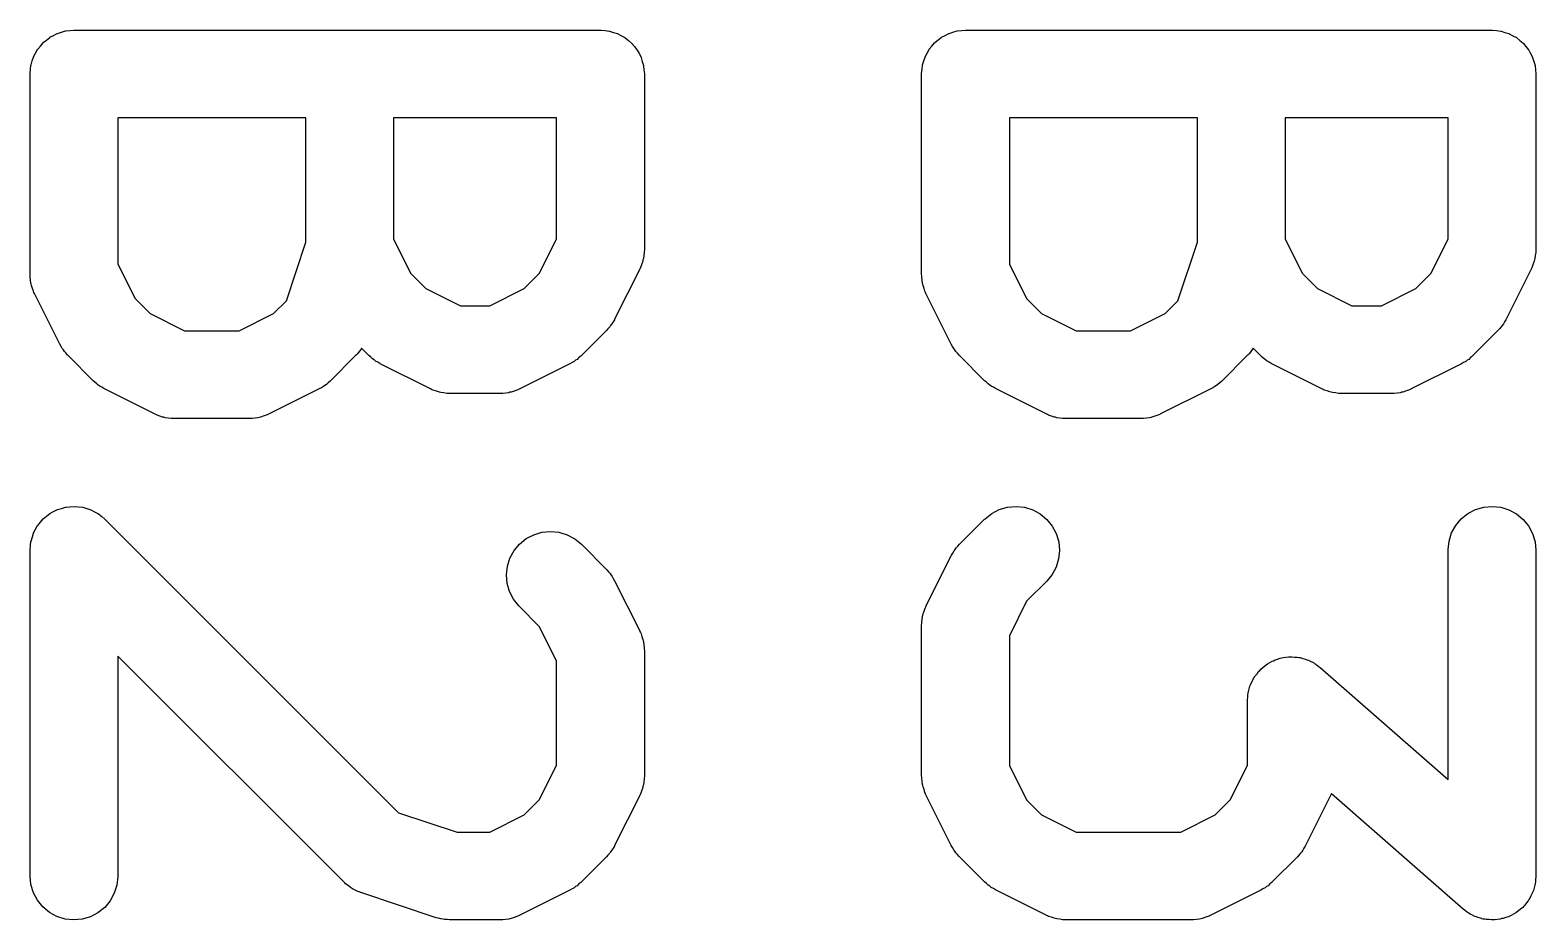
# Model space of a CAD drawing. Extents: x 75.1 to 163.4, y -88.1 to -68.5.
# Drawn here: x 86.039 to 87.755, y -71.26 to -70.246 of the extents above; entities that cross this region are included whole.
import ezdxf

# ---------------------------------------------------------------- set-up
doc = ezdxf.new("R2010")
doc.units = 0
doc.layers.add('BLACK', color=7, linetype='CONTINUOUS')

msp = doc.modelspace()

# ---------------------------------------------------------------- linework, layer by layer
at = {"layer": 'BLACK', "linetype": 'CONTINUOUS'}
for p, q in [((86.0612, -70.2543), (86.0653, -70.2521)), ((86.0653, -70.2521), (86.0695, -70.2499)), ((86.0695, -70.2499), (86.0697, -70.2499)), ((86.0697, -70.2499), (86.0698, -70.2498)), ((86.0698, -70.2498), (86.0743, -70.2485)), ((86.0743, -70.2485), (86.0789, -70.2471)), ((86.0789, -70.2471), (86.079, -70.2471)), ((86.079, -70.2471), (86.0792, -70.247)), ((86.0792, -70.247), (86.0839, -70.2466)), ((86.0839, -70.2466), (86.0886, -70.2461)), ((86.0886, -70.2461), (86.6886, -70.2461)), ((86.6886, -70.2461), (86.6889, -70.2461)), ((86.6889, -70.2461), (86.6889, -70.2461)), ((86.6889, -70.2461), (86.6889, -70.2461)), ((86.6889, -70.2461), (86.6893, -70.2461)), ((86.6893, -70.2461), (86.6939, -70.2467)), ((86.6939, -70.2467), (86.6986, -70.2472)), ((86.6986, -70.2472), (86.6988, -70.2472)), ((86.6988, -70.2472), (86.699, -70.2472)), ((86.699, -70.2472), (86.7034, -70.2487)), ((86.7034, -70.2487), (86.7079, -70.25)), ((86.7079, -70.25), (86.7081, -70.2501)), ((86.7081, -70.2501), (86.7083, -70.2502)), ((86.7083, -70.2502), (86.7124, -70.2525)), ((86.7124, -70.2525), (86.7165, -70.2547)), ((87.0772, -70.2543), (87.0813, -70.2521)), ((87.0813, -70.2521), (87.0855, -70.2499)), ((87.0855, -70.2499), (87.0857, -70.2499)), ((87.0857, -70.2499), (87.0858, -70.2498)), ((87.0858, -70.2498), (87.0903, -70.2485)), ((87.0903, -70.2485), (87.0949, -70.2471)), ((87.0949, -70.2471), (87.095, -70.2471)), ((87.095, -70.2471), (87.0952, -70.247)), ((87.0952, -70.247), (87.0999, -70.2466)), ((87.0999, -70.2466), (87.1046, -70.2461)), ((87.1046, -70.2461), (87.7046, -70.2461)), ((87.7046, -70.2461), (87.7049, -70.2461)), ((87.7049, -70.2461), (87.7049, -70.2461)), ((87.7049, -70.2461), (87.7049, -70.2461)), ((87.7049, -70.2461), (87.7053, -70.2461)), ((87.7053, -70.2461), (87.7099, -70.2467)), ((87.7099, -70.2467), (87.7146, -70.2472)), ((87.7146, -70.2472), (87.7148, -70.2472)), ((87.7148, -70.2472), (87.715, -70.2472)), ((87.715, -70.2472), (87.7194, -70.2487)), ((87.7194, -70.2487), (87.7239, -70.25)), ((87.7239, -70.25), (87.7241, -70.2501)), ((87.7241, -70.2501), (87.7243, -70.2502)), ((87.7243, -70.2502), (87.7284, -70.2525)), ((87.7284, -70.2525), (87.7325, -70.2547)), ((86.0449, -70.2723), (86.0471, -70.2682)), ((86.0471, -70.2682), (86.0472, -70.268)), ((86.0472, -70.268), (86.0473, -70.2679)), ((86.0473, -70.2679), (86.0503, -70.2643)), ((86.0503, -70.2643), (86.0533, -70.2607)), ((86.0533, -70.2607), (86.0535, -70.2606)), ((86.0535, -70.2606), (86.0536, -70.2604)), ((86.0536, -70.2604), (86.0572, -70.2575)), ((86.0572, -70.2575), (86.0609, -70.2545)), ((86.0609, -70.2545), (86.0611, -70.2544)), ((86.0611, -70.2544), (86.0612, -70.2543)), ((86.7165, -70.2547), (86.7167, -70.2548)), ((86.7167, -70.2548), (86.7168, -70.2549)), ((86.7168, -70.2549), (86.7204, -70.2579)), ((86.7204, -70.2579), (86.724, -70.2609)), ((86.724, -70.2609), (86.7242, -70.261)), ((86.7242, -70.261), (86.7243, -70.2612)), ((86.7243, -70.2612), (86.7272, -70.2647)), ((86.7272, -70.2647), (86.7302, -70.2685)), ((86.7302, -70.2685), (86.7303, -70.2686)), ((86.7303, -70.2686), (86.7304, -70.2688)), ((86.7304, -70.2688), (86.7326, -70.2729)), ((87.0609, -70.2723), (87.0631, -70.2682)), ((87.0631, -70.2682), (87.0632, -70.268)), ((87.0632, -70.268), (87.0633, -70.2679)), ((87.0633, -70.2679), (87.0663, -70.2643)), ((87.0663, -70.2643), (87.0693, -70.2607)), ((87.0693, -70.2607), (87.0695, -70.2606)), ((87.0695, -70.2606), (87.0696, -70.2604)), ((87.0696, -70.2604), (87.0732, -70.2575)), ((87.0732, -70.2575), (87.0769, -70.2545)), ((87.0769, -70.2545), (87.0771, -70.2544)), ((87.0771, -70.2544), (87.0772, -70.2543)), ((87.7325, -70.2547), (87.7327, -70.2548)), ((87.7327, -70.2548), (87.7328, -70.2549)), ((87.7328, -70.2549), (87.7364, -70.2579)), ((87.7364, -70.2579), (87.74, -70.2609)), ((87.74, -70.2609), (87.7402, -70.261)), ((87.7402, -70.261), (87.7403, -70.2612)), ((87.7403, -70.2612), (87.7432, -70.2647)), ((87.7432, -70.2647), (87.7462, -70.2685)), ((87.7462, -70.2685), (87.7463, -70.2686)), ((87.7463, -70.2686), (87.7464, -70.2688)), ((87.7464, -70.2688), (87.7486, -70.2729)), ((86.0391, -70.2908), (86.0396, -70.2861)), ((86.0396, -70.2859), (86.0397, -70.2857)), ((86.0396, -70.2861), (86.0396, -70.2859)), ((86.0397, -70.2857), (86.0411, -70.2813)), ((86.0411, -70.2813), (86.0425, -70.2768)), ((86.0425, -70.2768), (86.0426, -70.2766)), ((86.0426, -70.2764), (86.0449, -70.2723)), ((86.0426, -70.2766), (86.0426, -70.2764)), ((86.7326, -70.2729), (86.7348, -70.2771)), ((86.7348, -70.2771), (86.7348, -70.2773)), ((86.7348, -70.2773), (86.7349, -70.2774)), ((86.7349, -70.2774), (86.7362, -70.2819)), ((86.7362, -70.2819), (86.7376, -70.2864)), ((86.7376, -70.2864), (86.7376, -70.2866)), ((86.7376, -70.2866), (86.7377, -70.2868)), ((86.7377, -70.2868), (86.7381, -70.2914)), ((87.0551, -70.2908), (87.0556, -70.2861)), ((87.0556, -70.2859), (87.0557, -70.2857)), ((87.0556, -70.2861), (87.0556, -70.2859)), ((87.0557, -70.2857), (87.0571, -70.2813)), ((87.0571, -70.2813), (87.0585, -70.2768)), ((87.0585, -70.2768), (87.0586, -70.2766)), ((87.0586, -70.2764), (87.0609, -70.2723)), ((87.0586, -70.2766), (87.0586, -70.2764)), ((87.7486, -70.2729), (87.7508, -70.2771)), ((87.7508, -70.2771), (87.7508, -70.2773)), ((87.7508, -70.2773), (87.7509, -70.2774)), ((87.7509, -70.2774), (87.7522, -70.2819)), ((87.7522, -70.2819), (87.7536, -70.2864)), ((87.7536, -70.2864), (87.7536, -70.2866)), ((87.7536, -70.2866), (87.7537, -70.2868)), ((87.7537, -70.2868), (87.7541, -70.2914)), ((86.0386, -70.2954), (86.0391, -70.2908)), ((86.0386, -70.2958), (86.0386, -70.2954)), ((86.0386, -70.2961), (86.0386, -70.2958)), ((86.0386, -70.2958), (86.0386, -70.2958)), ((86.0386, -70.2958), (86.0386, -70.2958)), ((86.0386, -70.5247), (86.0386, -70.2961)), ((86.7381, -70.2914), (86.7386, -70.2961)), ((86.7386, -70.2961), (86.7386, -70.4961)), ((87.0546, -70.2954), (87.0551, -70.2908)), ((87.0546, -70.2958), (87.0546, -70.2954)), ((87.0546, -70.2961), (87.0546, -70.2958)), ((87.0546, -70.2958), (87.0546, -70.2958)), ((87.0546, -70.2958), (87.0546, -70.2958)), ((87.0546, -70.5247), (87.0546, -70.2961)), ((87.7541, -70.2914), (87.7546, -70.2961)), ((87.7546, -70.2961), (87.7546, -70.4961)), ((86.1386, -70.3461), (86.1386, -70.5129)), ((86.3529, -70.3461), (86.1386, -70.3461)), ((86.3529, -70.488), (86.3529, -70.3461)), ((86.4529, -70.3461), (86.4529, -70.4843)), ((86.6386, -70.3461), (86.4529, -70.3461)), ((86.6386, -70.4843), (86.6386, -70.3461)), ((87.1546, -70.3461), (87.1546, -70.5129)), ((87.3689, -70.3461), (87.1546, -70.3461)), ((87.3689, -70.488), (87.3689, -70.3461)), ((87.4689, -70.3461), (87.4689, -70.4843)), ((87.6546, -70.3461), (87.4689, -70.3461)), ((87.6546, -70.4843), (87.6546, -70.3461)), ((86.3306, -70.5548), (86.3529, -70.488)), ((86.4529, -70.4843), (86.4725, -70.5237)), ((86.6189, -70.5237), (86.6386, -70.4843)), ((87.3466, -70.5548), (87.3689, -70.488)), ((87.4689, -70.4843), (87.4885, -70.5237)), ((87.6349, -70.5237), (87.6546, -70.4843)), ((86.7368, -70.5094), (86.7356, -70.5126)), ((86.737, -70.5079), (86.7368, -70.5094)), ((86.7375, -70.5065), (86.737, -70.5079)), ((86.7379, -70.5031), (86.7375, -70.5065)), ((86.7384, -70.4998), (86.7379, -70.5031)), ((86.7386, -70.4968), (86.7384, -70.4983)), ((86.7384, -70.4983), (86.7384, -70.4998)), ((86.7386, -70.4961), (86.7386, -70.4968)), ((87.7528, -70.5094), (87.7516, -70.5126)), ((87.753, -70.5079), (87.7528, -70.5094)), ((87.7535, -70.5065), (87.753, -70.5079)), ((87.7539, -70.5031), (87.7535, -70.5065)), ((87.7544, -70.4998), (87.7539, -70.5031)), ((87.7546, -70.4968), (87.7544, -70.4983)), ((87.7544, -70.4983), (87.7544, -70.4998)), ((87.7546, -70.4961), (87.7546, -70.4968)), ((86.0387, -70.5262), (86.0386, -70.5247)), ((86.0387, -70.5276), (86.0387, -70.5262)), ((86.1386, -70.5129), (86.1582, -70.5522)), ((86.4725, -70.5237), (86.4896, -70.5408)), ((86.6018, -70.5408), (86.6189, -70.5237)), ((86.7333, -70.5185), (86.7047, -70.5756)), ((86.7338, -70.5171), (86.7333, -70.5185)), ((86.7345, -70.5158), (86.7338, -70.5171)), ((86.7356, -70.5126), (86.7345, -70.5158)), ((87.0547, -70.5262), (87.0546, -70.5247)), ((87.0547, -70.5276), (87.0547, -70.5262)), ((87.1546, -70.5129), (87.1742, -70.5522)), ((87.4885, -70.5237), (87.5056, -70.5408)), ((87.6178, -70.5408), (87.6349, -70.5237)), ((87.7493, -70.5185), (87.7207, -70.5756)), ((87.7498, -70.5171), (87.7493, -70.5185)), ((87.7505, -70.5158), (87.7498, -70.5171)), ((87.7516, -70.5126), (87.7505, -70.5158)), ((86.0392, -70.531), (86.0387, -70.5276)), ((86.0395, -70.5344), (86.0392, -70.531)), ((86.0399, -70.5358), (86.0395, -70.5344)), ((86.0402, -70.5373), (86.0399, -70.5358)), ((86.0414, -70.5405), (86.0402, -70.5373)), ((86.0423, -70.5438), (86.0414, -70.5405)), ((86.043, -70.5451), (86.0423, -70.5438)), ((86.4896, -70.5408), (86.5289, -70.5604)), ((86.5625, -70.5604), (86.6018, -70.5408)), ((87.0552, -70.531), (87.0547, -70.5276)), ((87.0555, -70.5344), (87.0552, -70.531)), ((87.0559, -70.5358), (87.0555, -70.5344)), ((87.0562, -70.5373), (87.0559, -70.5358)), ((87.0574, -70.5405), (87.0562, -70.5373)), ((87.0583, -70.5438), (87.0574, -70.5405)), ((87.059, -70.5451), (87.0583, -70.5438)), ((87.5056, -70.5408), (87.5449, -70.5604)), ((87.5785, -70.5604), (87.6178, -70.5408)), ((86.0435, -70.5464), (86.043, -70.5451)), ((86.0438, -70.5471), (86.0435, -70.5464)), ((86.0724, -70.6042), (86.0438, -70.5471)), ((86.1582, -70.5522), (86.1753, -70.5693)), ((86.3161, -70.5693), (86.3306, -70.5548)), ((86.5289, -70.5604), (86.5625, -70.5604)), ((87.0595, -70.5464), (87.059, -70.5451)), ((87.0598, -70.5471), (87.0595, -70.5464)), ((87.0884, -70.6042), (87.0598, -70.5471)), ((87.1742, -70.5522), (87.1913, -70.5693)), ((87.3321, -70.5693), (87.3466, -70.5548)), ((87.5449, -70.5604), (87.5785, -70.5604)), ((86.1753, -70.5693), (86.2147, -70.589)), ((86.2768, -70.589), (86.3161, -70.5693)), ((86.7029, -70.5786), (86.7015, -70.5811)), ((86.7044, -70.5763), (86.7029, -70.5786)), ((86.7047, -70.5756), (86.7044, -70.5763)), ((87.1913, -70.5693), (87.2307, -70.589)), ((87.2928, -70.589), (87.3321, -70.5693)), ((87.7189, -70.5786), (87.7176, -70.5811)), ((87.7204, -70.5763), (87.7189, -70.5786)), ((87.7207, -70.5756), (87.7204, -70.5763)), ((86.2147, -70.589), (86.2768, -70.589)), ((86.6954, -70.5886), (86.6668, -70.6172)), ((86.6971, -70.5865), (86.6954, -70.5886)), ((86.6991, -70.5845), (86.6971, -70.5865)), ((86.7002, -70.5827), (86.6991, -70.5845)), ((86.7015, -70.5811), (86.7002, -70.5827)), ((87.2307, -70.589), (87.2928, -70.589)), ((87.7114, -70.5886), (87.6828, -70.6172)), ((87.7131, -70.5865), (87.7114, -70.5886)), ((87.7151, -70.5845), (87.7131, -70.5865)), ((87.7162, -70.5827), (87.7151, -70.5845)), ((87.7176, -70.5811), (87.7162, -70.5827)), ((86.0739, -70.6066), (86.0724, -70.6042)), ((86.0752, -70.6091), (86.0739, -70.6066)), ((86.0765, -70.6107), (86.0752, -70.6091)), ((86.0776, -70.6125), (86.0765, -70.6107)), ((86.0796, -70.6145), (86.0776, -70.6125)), ((86.4137, -70.6123), (86.4117, -70.6151)), ((86.4158, -70.6097), (86.4137, -70.6123)), ((86.4163, -70.6088), (86.4158, -70.6097)), ((86.4246, -70.6172), (86.4163, -70.6088)), ((87.0899, -70.6066), (87.0884, -70.6042)), ((87.0912, -70.6091), (87.0899, -70.6066)), ((87.0925, -70.6107), (87.0912, -70.6091)), ((87.0936, -70.6125), (87.0925, -70.6107)), ((87.0956, -70.6145), (87.0936, -70.6125)), ((87.4297, -70.6123), (87.4277, -70.6151)), ((87.4318, -70.6097), (87.4297, -70.6123)), ((87.4323, -70.6088), (87.4318, -70.6097)), ((87.4406, -70.6172), (87.4323, -70.6088)), ((86.0813, -70.6167), (86.0796, -70.6145)), ((86.0818, -70.6172), (86.0813, -70.6167)), ((86.1104, -70.6458), (86.0818, -70.6172)), ((86.4096, -70.6172), (86.3811, -70.6458)), ((86.4106, -70.6161), (86.4096, -70.6172)), ((86.4117, -70.6151), (86.4106, -70.6161)), ((86.4268, -70.619), (86.4246, -70.6172)), ((86.4288, -70.621), (86.4268, -70.619)), ((86.4306, -70.6221), (86.4288, -70.621)), ((86.4322, -70.6234), (86.4306, -70.6221)), ((86.4347, -70.6247), (86.4322, -70.6234)), ((86.437, -70.6263), (86.4347, -70.6247)), ((86.4376, -70.6266), (86.437, -70.6263)), ((86.4948, -70.6551), (86.4376, -70.6266)), ((86.6538, -70.6266), (86.5966, -70.6551)), ((86.6562, -70.6251), (86.6538, -70.6266)), ((86.6587, -70.6238), (86.6562, -70.6251)), ((86.6603, -70.6225), (86.6587, -70.6238)), ((86.662, -70.6214), (86.6603, -70.6225)), ((86.6641, -70.6194), (86.662, -70.6214)), ((86.6663, -70.6177), (86.6641, -70.6194)), ((86.6668, -70.6172), (86.6663, -70.6177)), ((87.0973, -70.6167), (87.0956, -70.6145)), ((87.0978, -70.6172), (87.0973, -70.6167)), ((87.1264, -70.6458), (87.0978, -70.6172)), ((87.4256, -70.6172), (87.3971, -70.6458)), ((87.4266, -70.6161), (87.4256, -70.6172)), ((87.4277, -70.6151), (87.4266, -70.6161)), ((87.4428, -70.619), (87.4406, -70.6172)), ((87.4448, -70.621), (87.4428, -70.619)), ((87.4466, -70.6221), (87.4448, -70.621)), ((87.4482, -70.6234), (87.4466, -70.6221)), ((87.4507, -70.6247), (87.4482, -70.6234)), ((87.453, -70.6263), (87.4507, -70.6247)), ((87.4536, -70.6266), (87.453, -70.6263)), ((87.5108, -70.6551), (87.4536, -70.6266)), ((87.6698, -70.6266), (87.6126, -70.6551)), ((87.6722, -70.6251), (87.6698, -70.6266)), ((87.6747, -70.6238), (87.6722, -70.6251)), ((87.6763, -70.6225), (87.6747, -70.6238)), ((87.678, -70.6214), (87.6763, -70.6225)), ((87.6801, -70.6194), (87.678, -70.6214)), ((87.6823, -70.6177), (87.6801, -70.6194)), ((87.6828, -70.6172), (87.6823, -70.6177)), ((86.1125, -70.6476), (86.1104, -70.6458)), ((86.1145, -70.6495), (86.1125, -70.6476)), ((86.3806, -70.6463), (86.3784, -70.648)), ((86.3811, -70.6458), (86.3806, -70.6463)), ((87.1285, -70.6476), (87.1264, -70.6458)), ((87.1305, -70.6495), (87.1285, -70.6476)), ((87.3966, -70.6463), (87.3944, -70.648)), ((87.3971, -70.6458), (87.3966, -70.6463)), ((86.1163, -70.6507), (86.1145, -70.6495)), ((86.1179, -70.652), (86.1163, -70.6507)), ((86.1204, -70.6533), (86.1179, -70.652)), ((86.1227, -70.6548), (86.1204, -70.6533)), ((86.1234, -70.6551), (86.1227, -70.6548)), ((86.1805, -70.6837), (86.1234, -70.6551)), ((86.3681, -70.6551), (86.3109, -70.6837)), ((86.3705, -70.6537), (86.3681, -70.6551)), ((86.3729, -70.6524), (86.3705, -70.6537)), ((86.3746, -70.6511), (86.3729, -70.6524)), ((86.3763, -70.65), (86.3746, -70.6511)), ((86.3784, -70.648), (86.3763, -70.65)), ((86.4962, -70.6557), (86.4948, -70.6551)), ((86.4974, -70.6564), (86.4962, -70.6557)), ((86.5007, -70.6574), (86.4974, -70.6564)), ((86.5039, -70.6586), (86.5007, -70.6574)), ((86.5053, -70.6589), (86.5039, -70.6586)), ((86.5067, -70.6593), (86.5053, -70.6589)), ((86.5101, -70.6597), (86.5067, -70.6593)), ((86.5135, -70.6603), (86.5101, -70.6597)), ((86.515, -70.6603), (86.5135, -70.6603)), ((86.5164, -70.6604), (86.515, -70.6603)), ((86.5171, -70.6604), (86.5164, -70.6604)), ((86.5743, -70.6604), (86.5171, -70.6604)), ((86.5757, -70.6603), (86.5743, -70.6604)), ((86.5772, -70.6603), (86.5757, -70.6603)), ((86.5806, -70.6598), (86.5772, -70.6603)), ((86.584, -70.6595), (86.5806, -70.6598)), ((86.5854, -70.659), (86.584, -70.6595)), ((86.5869, -70.6588), (86.5854, -70.659)), ((86.5901, -70.6576), (86.5869, -70.6588)), ((86.5933, -70.6567), (86.5901, -70.6576)), ((86.5946, -70.656), (86.5933, -70.6567)), ((86.596, -70.6555), (86.5946, -70.656)), ((86.5966, -70.6551), (86.596, -70.6555)), ((87.1323, -70.6507), (87.1305, -70.6495)), ((87.1339, -70.652), (87.1323, -70.6507)), ((87.1364, -70.6533), (87.1339, -70.652)), ((87.1387, -70.6548), (87.1364, -70.6533)), ((87.1394, -70.6551), (87.1387, -70.6548)), ((87.1965, -70.6837), (87.1394, -70.6551)), ((87.3841, -70.6551), (87.3269, -70.6837)), ((87.3865, -70.6537), (87.3841, -70.6551)), ((87.3889, -70.6524), (87.3865, -70.6537)), ((87.3906, -70.6511), (87.3889, -70.6524)), ((87.3923, -70.65), (87.3906, -70.6511)), ((87.3944, -70.648), (87.3923, -70.65)), ((87.5122, -70.6557), (87.5108, -70.6551)), ((87.5134, -70.6564), (87.5122, -70.6557)), ((87.5167, -70.6574), (87.5134, -70.6564)), ((87.5199, -70.6586), (87.5167, -70.6574)), ((87.5213, -70.6589), (87.5199, -70.6586)), ((87.5227, -70.6593), (87.5213, -70.6589)), ((87.5261, -70.6597), (87.5227, -70.6593)), ((87.5295, -70.6603), (87.5261, -70.6597)), ((87.531, -70.6603), (87.5295, -70.6603)), ((87.5324, -70.6604), (87.531, -70.6603)), ((87.5331, -70.6604), (87.5324, -70.6604)), ((87.5903, -70.6604), (87.5331, -70.6604)), ((87.5917, -70.6603), (87.5903, -70.6604)), ((87.5932, -70.6603), (87.5917, -70.6603)), ((87.5966, -70.6598), (87.5932, -70.6603)), ((87.6, -70.6595), (87.5966, -70.6598)), ((87.6014, -70.659), (87.6, -70.6595)), ((87.6029, -70.6588), (87.6014, -70.659)), ((87.6061, -70.6576), (87.6029, -70.6588)), ((87.6093, -70.6567), (87.6061, -70.6576)), ((87.6106, -70.656), (87.6093, -70.6567)), ((87.612, -70.6555), (87.6106, -70.656)), ((87.6126, -70.6551), (87.612, -70.6555)), ((86.1819, -70.6842), (86.1805, -70.6837)), ((86.1832, -70.685), (86.1819, -70.6842)), ((86.1864, -70.686), (86.1832, -70.685)), ((86.1896, -70.6872), (86.1864, -70.686)), ((86.1911, -70.6875), (86.1896, -70.6872)), ((86.1925, -70.6879), (86.1911, -70.6875)), ((86.1959, -70.6883), (86.1925, -70.6879)), ((86.1992, -70.6889), (86.1959, -70.6883)), ((86.2007, -70.6888), (86.1992, -70.6889)), ((86.2022, -70.689), (86.2007, -70.6888)), ((86.2029, -70.689), (86.2022, -70.689)), ((86.2886, -70.689), (86.2029, -70.689)), ((86.29, -70.6889), (86.2886, -70.689)), ((86.2915, -70.6889), (86.29, -70.6889)), ((86.2949, -70.6884), (86.2915, -70.6889)), ((86.2983, -70.688), (86.2949, -70.6884)), ((86.2997, -70.6876), (86.2983, -70.688)), ((86.3011, -70.6874), (86.2997, -70.6876)), ((86.3043, -70.6862), (86.3011, -70.6874)), ((86.3076, -70.6852), (86.3043, -70.6862)), ((86.3089, -70.6845), (86.3076, -70.6852)), ((86.3103, -70.684), (86.3089, -70.6845)), ((86.3109, -70.6837), (86.3103, -70.684)), ((87.1979, -70.6842), (87.1965, -70.6837)), ((87.1992, -70.685), (87.1979, -70.6842)), ((87.2024, -70.686), (87.1992, -70.685)), ((87.2056, -70.6872), (87.2024, -70.686)), ((87.2071, -70.6875), (87.2056, -70.6872)), ((87.2085, -70.6879), (87.2071, -70.6875)), ((87.2119, -70.6883), (87.2085, -70.6879)), ((87.2152, -70.6889), (87.2119, -70.6883)), ((87.2167, -70.6888), (87.2152, -70.6889)), ((87.2182, -70.689), (87.2167, -70.6888)), ((87.2189, -70.689), (87.2182, -70.689)), ((87.3046, -70.689), (87.2189, -70.689)), ((87.306, -70.6889), (87.3046, -70.689)), ((87.3075, -70.6889), (87.306, -70.6889)), ((87.3109, -70.6884), (87.3075, -70.6889)), ((87.3143, -70.688), (87.3109, -70.6884)), ((87.3157, -70.6876), (87.3143, -70.688)), ((87.3171, -70.6874), (87.3157, -70.6876)), ((87.3203, -70.6862), (87.3171, -70.6874)), ((87.3236, -70.6852), (87.3203, -70.6862)), ((87.3249, -70.6845), (87.3236, -70.6852)), ((87.3263, -70.684), (87.3249, -70.6845)), ((87.3269, -70.6837), (87.3263, -70.684)), ((86.0536, -70.8033), (86.0573, -70.8003)), ((86.0573, -70.8003), (86.061, -70.7973)), ((86.061, -70.7973), (86.0611, -70.7972)), ((86.0611, -70.7972), (86.0612, -70.7972)), ((86.0612, -70.7972), (86.0652, -70.795)), ((86.0652, -70.795), (86.0697, -70.7927)), ((86.0697, -70.7927), (86.0698, -70.7927)), ((86.0698, -70.7926), (86.0742, -70.7914)), ((86.0698, -70.7927), (86.0698, -70.7926)), ((86.0742, -70.7914), (86.079, -70.7899)), ((86.079, -70.7899), (86.0791, -70.7899)), ((86.0791, -70.7899), (86.0792, -70.7899)), ((86.0792, -70.7899), (86.0838, -70.7895)), ((86.0838, -70.7895), (86.0887, -70.789)), ((86.0887, -70.789), (86.0888, -70.789)), ((86.0888, -70.789), (86.0889, -70.789)), ((86.0889, -70.789), (86.0936, -70.7895)), ((86.0936, -70.7895), (86.0985, -70.79)), ((86.0985, -70.79), (86.0985, -70.79)), ((86.0985, -70.79), (86.0986, -70.79)), ((86.0986, -70.79), (86.1031, -70.7914)), ((86.1031, -70.7914), (86.1078, -70.7928)), ((86.1078, -70.7928), (86.1079, -70.7929)), ((86.1079, -70.7929), (86.1079, -70.7929)), ((86.1079, -70.7929), (86.1121, -70.7951)), ((86.1121, -70.7951), (86.1164, -70.7974)), ((86.1164, -70.7974), (86.1165, -70.7975)), ((86.1165, -70.7975), (86.1165, -70.7975)), ((86.1165, -70.7975), (86.1203, -70.8007)), ((86.1203, -70.8007), (86.1239, -70.8036)), ((87.1269, -70.8032), (87.1345, -70.7971)), ((87.1345, -70.7971), (87.1431, -70.7926)), ((87.1431, -70.7926), (87.1525, -70.7899)), ((87.1525, -70.7899), (87.1622, -70.789)), ((87.1622, -70.789), (87.1719, -70.7901)), ((87.1719, -70.7901), (87.1813, -70.793)), ((87.1813, -70.793), (87.1898, -70.7976)), ((87.1898, -70.7976), (87.1973, -70.8039)), ((87.6696, -70.8033), (87.6772, -70.7972)), ((87.6772, -70.7972), (87.6858, -70.7926)), ((87.6858, -70.7926), (87.6952, -70.7899)), ((87.6952, -70.7899), (87.7049, -70.789)), ((87.7049, -70.789), (87.7146, -70.79)), ((87.7146, -70.79), (87.7239, -70.7929)), ((87.7239, -70.7929), (87.7325, -70.7975)), ((87.7325, -70.7975), (87.74, -70.8038)), ((86.0426, -70.8193), (86.0449, -70.8151)), ((86.0426, -70.8194), (86.0426, -70.8193)), ((86.0449, -70.8151), (86.0472, -70.8109)), ((86.0472, -70.8109), (86.0473, -70.8108)), ((86.0473, -70.8108), (86.0504, -70.8071)), ((86.0473, -70.8108), (86.0473, -70.8108)), ((86.0504, -70.8071), (86.0535, -70.8034)), ((86.0535, -70.8034), (86.0535, -70.8033)), ((86.0535, -70.8033), (86.0536, -70.8033)), ((86.1239, -70.8036), (86.124, -70.8038)), ((86.124, -70.8038), (86.124, -70.8038)), ((86.124, -70.8038), (86.1241, -70.8038)), ((86.1241, -70.8038), (86.4584, -71.1382)), ((86.6125, -70.8213), (86.6219, -70.8185)), ((86.6219, -70.8185), (86.6316, -70.8176)), ((86.6316, -70.8176), (86.6413, -70.8186)), ((86.6413, -70.8186), (86.6506, -70.8214)), ((87.0978, -70.8322), (87.1264, -70.8036)), ((87.1264, -70.8036), (87.1269, -70.8032)), ((87.1973, -70.8039), (87.2035, -70.8115)), ((87.2035, -70.8115), (87.208, -70.8201)), ((87.6557, -70.8286), (87.6586, -70.8193)), ((87.6586, -70.8193), (87.6633, -70.8108)), ((87.6633, -70.8108), (87.6696, -70.8033)), ((87.74, -70.8038), (87.7462, -70.8113)), ((87.7462, -70.8113), (87.7508, -70.8199)), ((86.0386, -70.8383), (86.0391, -70.8335)), ((86.0391, -70.8335), (86.0396, -70.8288)), ((86.0396, -70.8288), (86.0397, -70.8287)), ((86.0397, -70.8286), (86.0412, -70.8239)), ((86.0397, -70.8287), (86.0397, -70.8286)), ((86.0412, -70.8239), (86.0425, -70.8195)), ((86.0425, -70.8195), (86.0426, -70.8194)), ((86.5901, -70.8395), (86.5963, -70.832)), ((86.5963, -70.832), (86.6039, -70.8258)), ((86.6039, -70.8258), (86.6125, -70.8213)), ((86.6506, -70.8214), (86.6592, -70.826)), ((86.6592, -70.826), (86.6668, -70.8322)), ((86.6668, -70.8322), (86.6954, -70.8608)), ((87.0929, -70.8381), (87.094, -70.8364)), ((87.094, -70.8364), (87.096, -70.8344)), ((87.096, -70.8344), (87.0978, -70.8322)), ((87.208, -70.8201), (87.2108, -70.8295)), ((87.2108, -70.8295), (87.2117, -70.8392)), ((87.6546, -70.8383), (87.6557, -70.8286)), ((87.7508, -70.8199), (87.7536, -70.8293)), ((87.7536, -70.8293), (87.7546, -70.839)), ((86.0386, -70.8385), (86.0386, -70.8383)), ((86.0386, -70.839), (86.0386, -70.8385)), ((86.0386, -70.8385), (86.0386, -70.8385)), ((86.0386, -70.8385), (86.0386, -70.8385)), ((86.0386, -71.2104), (86.0386, -70.839)), ((86.5825, -70.8573), (86.5854, -70.848)), ((86.5854, -70.848), (86.5901, -70.8395)), ((87.0598, -70.9024), (87.0884, -70.8452)), ((87.0884, -70.8452), (87.0887, -70.8446)), ((87.0887, -70.8446), (87.0903, -70.8422)), ((87.0903, -70.8422), (87.0916, -70.8398)), ((87.0916, -70.8398), (87.0929, -70.8381)), ((87.2107, -70.8489), (87.2079, -70.8582)), ((87.2117, -70.8392), (87.2107, -70.8489)), ((87.6546, -70.839), (87.6546, -70.8383)), ((87.6546, -71.1002), (87.6546, -70.839)), ((87.7546, -70.839), (87.7546, -71.2104)), ((86.5814, -70.867), (86.5825, -70.8573)), ((86.5823, -70.8768), (86.5814, -70.867)), ((86.6954, -70.8608), (86.6958, -70.8613)), ((86.6958, -70.8613), (86.6976, -70.8635)), ((86.6976, -70.8635), (86.6995, -70.8655)), ((86.6995, -70.8655), (86.7006, -70.8673)), ((86.7006, -70.8673), (86.7019, -70.8689)), ((86.7019, -70.8689), (86.7032, -70.8714)), ((87.2033, -70.8668), (87.1971, -70.8744)), ((87.2079, -70.8582), (87.2033, -70.8668)), ((86.585, -70.8861), (86.5823, -70.8768)), ((86.5895, -70.8948), (86.585, -70.8861)), ((86.7032, -70.8714), (86.7047, -70.8738)), ((86.7047, -70.8738), (86.7333, -70.9309)), ((87.1971, -70.8744), (87.1742, -70.8972)), ((86.5956, -70.9024), (86.5895, -70.8948)), ((86.5961, -70.9029), (86.5956, -70.9024)), ((86.6189, -70.9258), (86.5961, -70.9029)), ((87.0576, -70.9083), (87.0586, -70.905)), ((87.0586, -70.905), (87.0593, -70.9037)), ((87.0593, -70.9037), (87.0598, -70.9024)), ((87.1742, -70.8972), (87.1546, -70.9365)), ((87.0547, -70.9211), (87.0553, -70.9177)), ((87.0547, -70.9226), (87.0547, -70.9211)), ((87.0553, -70.9177), (87.0557, -70.9143)), ((87.0557, -70.9143), (87.0561, -70.9129)), ((87.0561, -70.9129), (87.0564, -70.9115)), ((87.0564, -70.9115), (87.0576, -70.9083)), ((86.6386, -70.9651), (86.6189, -70.9258)), ((86.7333, -70.9309), (86.7336, -70.9316)), ((86.7336, -70.9316), (86.7341, -70.9329)), ((86.7341, -70.9329), (86.7348, -70.9342)), ((86.7348, -70.9342), (86.7358, -70.9375)), ((86.7358, -70.9375), (86.737, -70.9407)), ((87.0546, -70.924), (87.0547, -70.9226)), ((87.0546, -70.9247), (87.0546, -70.924)), ((87.0546, -71.0961), (87.0546, -70.9247)), ((87.1546, -70.9365), (87.1546, -71.0843)), ((86.737, -70.9407), (86.7372, -70.9422)), ((86.7372, -70.9422), (86.7376, -70.9436)), ((86.7376, -70.9436), (86.738, -70.947)), ((86.738, -70.947), (86.7385, -70.9504)), ((86.7385, -70.9504), (86.7384, -70.9518)), ((86.7384, -70.9518), (86.7386, -70.9533)), ((86.7386, -70.9533), (86.7386, -71.0961)), ((86.3961, -71.2172), (86.1386, -70.9597)), ((86.1386, -70.9597), (86.1386, -71.2104)), ((86.6386, -71.0843), (86.6386, -70.9651)), ((87.441, -70.9747), (87.4435, -70.9727)), ((87.4435, -70.9727), (87.4458, -70.9706)), ((87.4458, -70.9706), (87.4473, -70.9697)), ((87.4473, -70.9697), (87.4486, -70.9686)), ((87.4486, -70.9686), (87.4514, -70.9671)), ((87.4514, -70.9671), (87.4541, -70.9655)), ((87.4541, -70.9655), (87.4557, -70.9649)), ((87.4557, -70.9649), (87.4573, -70.9641)), ((87.4573, -70.9641), (87.4603, -70.9632)), ((87.4603, -70.9632), (87.4632, -70.9621)), ((87.4632, -70.9621), (87.465, -70.9618)), ((87.465, -70.9618), (87.4666, -70.9613)), ((87.4666, -70.9613), (87.4697, -70.961)), ((87.4697, -70.961), (87.4728, -70.9605)), ((87.4728, -70.9605), (87.4746, -70.9606)), ((87.4746, -70.9606), (87.4763, -70.9604)), ((87.4763, -70.9604), (87.4795, -70.9608)), ((87.4795, -70.9608), (87.4826, -70.9609)), ((87.4826, -70.9609), (87.4843, -70.9613)), ((87.4843, -70.9613), (87.4861, -70.9614)), ((87.4861, -70.9614), (87.4891, -70.9624)), ((87.4891, -70.9624), (87.4921, -70.9631)), ((87.4921, -70.9631), (87.4937, -70.9638)), ((87.4937, -70.9638), (87.4954, -70.9643)), ((87.4954, -70.9643), (87.4981, -70.9658)), ((87.4981, -70.9658), (87.501, -70.9671)), ((87.501, -70.9671), (87.5024, -70.9681)), ((87.5024, -70.9681), (87.504, -70.969)), ((87.504, -70.969), (87.5064, -70.971)), ((87.5064, -70.971), (87.5089, -70.9728)), ((87.5089, -70.9728), (87.6546, -71.1002)), ((87.4295, -70.9924), (87.43, -70.9907)), ((87.43, -70.9907), (87.4316, -70.988)), ((87.4316, -70.988), (87.4329, -70.9851)), ((87.4329, -70.9851), (87.4339, -70.9837)), ((87.4339, -70.9837), (87.4347, -70.9822)), ((87.4347, -70.9822), (87.4368, -70.9798)), ((87.4368, -70.9798), (87.4386, -70.9772)), ((87.4386, -70.9772), (87.4399, -70.976)), ((87.4399, -70.976), (87.441, -70.9747)), ((87.426, -71.0097), (87.4264, -71.0066)), ((87.4264, -71.0066), (87.4265, -71.0035)), ((87.4265, -71.0035), (87.4269, -71.0018)), ((87.4269, -71.0018), (87.4271, -71)), ((87.4271, -71), (87.428, -70.997)), ((87.428, -70.997), (87.4288, -70.994)), ((87.4288, -70.994), (87.4295, -70.9924)), ((87.426, -71.0104), (87.426, -71.0097)), ((87.426, -71.0843), (87.426, -71.0104)), ((86.6189, -71.1237), (86.6386, -71.0843)), ((87.1546, -71.0843), (87.1742, -71.1237)), ((87.4063, -71.1237), (87.426, -71.0843)), ((86.7368, -71.1094), (86.7356, -71.1126)), ((86.737, -71.1079), (86.7368, -71.1094)), ((86.7375, -71.1065), (86.737, -71.1079)), ((86.7379, -71.1031), (86.7375, -71.1065)), ((86.7384, -71.0998), (86.7379, -71.1031)), ((86.7386, -71.0968), (86.7384, -71.0983)), ((86.7384, -71.0983), (86.7384, -71.0998)), ((86.7386, -71.0961), (86.7386, -71.0968)), ((87.0547, -71.0976), (87.0546, -71.0961)), ((87.0547, -71.0991), (87.0547, -71.0976)), ((87.0552, -71.1024), (87.0547, -71.0991)), ((87.0555, -71.1059), (87.0552, -71.1024)), ((87.0559, -71.1073), (87.0555, -71.1059)), ((87.0562, -71.1087), (87.0559, -71.1073)), ((87.0574, -71.1119), (87.0562, -71.1087)), ((86.6018, -71.1408), (86.6189, -71.1237)), ((86.7333, -71.1185), (86.7047, -71.1756)), ((86.7338, -71.1171), (86.7333, -71.1185)), ((86.7345, -71.1158), (86.7338, -71.1171)), ((86.7356, -71.1126), (86.7345, -71.1158)), ((87.0583, -71.1152), (87.0574, -71.1119)), ((87.059, -71.1165), (87.0583, -71.1152)), ((87.0595, -71.1179), (87.059, -71.1165)), ((87.0598, -71.1185), (87.0595, -71.1179)), ((87.0884, -71.1756), (87.0598, -71.1185)), ((87.1742, -71.1237), (87.1913, -71.1408)), ((87.3892, -71.1408), (87.4063, -71.1237)), ((87.5207, -71.1185), (87.4921, -71.1756)), ((87.5212, -71.1171), (87.5207, -71.1185)), ((87.5215, -71.1167), (87.5212, -71.1171)), ((87.6716, -71.2481), (87.5215, -71.1167)), ((86.4584, -71.1382), (86.5253, -71.1604)), ((86.5625, -71.1604), (86.6018, -71.1408)), ((87.1913, -71.1408), (87.2307, -71.1604)), ((87.3499, -71.1604), (87.3892, -71.1408)), ((86.5253, -71.1604), (86.5625, -71.1604)), ((87.2307, -71.1604), (87.3499, -71.1604)), ((86.7029, -71.1786), (86.7015, -71.1811)), ((86.7044, -71.1763), (86.7029, -71.1786)), ((86.7047, -71.1756), (86.7044, -71.1763)), ((87.0899, -71.178), (87.0884, -71.1756)), ((87.0912, -71.1805), (87.0899, -71.178)), ((87.4903, -71.1786), (87.489, -71.1811)), ((87.4918, -71.1763), (87.4903, -71.1786)), ((87.4921, -71.1756), (87.4918, -71.1763)), ((86.6954, -71.1886), (86.6668, -71.2172)), ((86.6971, -71.1865), (86.6954, -71.1886)), ((86.6991, -71.1845), (86.6971, -71.1865)), ((86.7002, -71.1827), (86.6991, -71.1845)), ((86.7015, -71.1811), (86.7002, -71.1827)), ((87.0925, -71.1821), (87.0912, -71.1805)), ((87.0936, -71.1839), (87.0925, -71.1821)), ((87.0956, -71.186), (87.0936, -71.1839)), ((87.0973, -71.1881), (87.0956, -71.186)), ((87.0978, -71.1886), (87.0973, -71.1881)), ((87.1264, -71.2172), (87.0978, -71.1886)), ((87.4828, -71.1886), (87.4542, -71.2172)), ((87.4846, -71.1865), (87.4828, -71.1886)), ((87.4865, -71.1845), (87.4846, -71.1865)), ((87.4877, -71.1827), (87.4865, -71.1845)), ((87.489, -71.1811), (87.4877, -71.1827)), ((86.0395, -71.2201), (86.0386, -71.2104)), ((86.1386, -71.2111), (86.1375, -71.2208)), ((86.1386, -71.2104), (86.1386, -71.2111)), ((87.7546, -71.2111), (87.7542, -71.2142)), ((87.7546, -71.2104), (87.7546, -71.2111)), ((86.0423, -71.2295), (86.0395, -71.2201)), ((86.0469, -71.2381), (86.0423, -71.2295)), ((86.1345, -71.2301), (86.1298, -71.2387)), ((86.1375, -71.2208), (86.1345, -71.2301)), ((86.3972, -71.2181), (86.3961, -71.2172)), ((86.3982, -71.2192), (86.3972, -71.2181)), ((86.401, -71.2212), (86.3982, -71.2192)), ((86.4036, -71.2234), (86.401, -71.2212)), ((86.4049, -71.2241), (86.4036, -71.2234)), ((86.4061, -71.225), (86.4049, -71.2241)), ((86.4092, -71.2264), (86.4061, -71.225)), ((86.4122, -71.228), (86.4092, -71.2264)), ((86.4136, -71.2284), (86.4122, -71.228)), ((86.415, -71.2291), (86.4136, -71.2284)), ((86.4156, -71.2293), (86.415, -71.2291)), ((86.5013, -71.2579), (86.4156, -71.2293)), ((86.6538, -71.2266), (86.5966, -71.2552)), ((86.6562, -71.2251), (86.6538, -71.2266)), ((86.6587, -71.2238), (86.6562, -71.2251)), ((86.6603, -71.2225), (86.6587, -71.2238)), ((86.662, -71.2214), (86.6603, -71.2225)), ((86.6641, -71.2194), (86.662, -71.2214)), ((86.6663, -71.2177), (86.6641, -71.2194)), ((86.6668, -71.2172), (86.6663, -71.2177)), ((87.1285, -71.219), (87.1264, -71.2172)), ((87.1305, -71.221), (87.1285, -71.219)), ((87.1323, -71.2221), (87.1305, -71.221)), ((87.1339, -71.2234), (87.1323, -71.2221)), ((87.1364, -71.2247), (87.1339, -71.2234)), ((87.1387, -71.2263), (87.1364, -71.2247)), ((87.1394, -71.2266), (87.1387, -71.2263)), ((87.1965, -71.2552), (87.1394, -71.2266)), ((87.4412, -71.2266), (87.3841, -71.2552)), ((87.4436, -71.2251), (87.4412, -71.2266)), ((87.4461, -71.2238), (87.4436, -71.2251)), ((87.4477, -71.2225), (87.4461, -71.2238)), ((87.4495, -71.2214), (87.4477, -71.2225)), ((87.4515, -71.2194), (87.4495, -71.2214)), ((87.4537, -71.2177), (87.4515, -71.2194)), ((87.4542, -71.2172), (87.4537, -71.2177)), ((87.7505, -71.2301), (87.749, -71.2329)), ((87.7511, -71.2284), (87.7505, -71.2301)), ((87.7518, -71.2269), (87.7511, -71.2284)), ((87.7525, -71.2238), (87.7518, -71.2269)), ((87.7535, -71.2208), (87.7525, -71.2238)), ((87.7537, -71.2191), (87.7535, -71.2208)), ((87.7541, -71.2174), (87.7537, -71.2191)), ((87.7542, -71.2142), (87.7541, -71.2174)), ((86.0531, -71.2457), (86.0469, -71.2381)), ((86.0606, -71.2519), (86.0531, -71.2457)), ((86.1236, -71.2462), (86.1159, -71.2523)), ((86.1298, -71.2387), (86.1236, -71.2462)), ((87.6742, -71.2499), (87.6716, -71.2481)), ((87.7371, -71.2481), (87.7348, -71.2502)), ((87.7396, -71.2462), (87.7371, -71.2481)), ((87.7407, -71.2448), (87.7396, -71.2462)), ((87.742, -71.2436), (87.7407, -71.2448)), ((87.7438, -71.2411), (87.742, -71.2436)), ((87.7458, -71.2387), (87.7438, -71.2411)), ((87.7467, -71.2371), (87.7458, -71.2387)), ((87.7477, -71.2357), (87.7467, -71.2371)), ((87.749, -71.2329), (87.7477, -71.2357)), ((86.0692, -71.2565), (86.0606, -71.2519)), ((86.0785, -71.2594), (86.0692, -71.2565)), ((86.0882, -71.2604), (86.0785, -71.2594)), ((86.0979, -71.2595), (86.0882, -71.2604)), ((86.1073, -71.2568), (86.0979, -71.2595)), ((86.1159, -71.2523), (86.1073, -71.2568)), ((86.5041, -71.2585), (86.5013, -71.2579)), ((86.5067, -71.2593), (86.5041, -71.2585)), ((86.5088, -71.2596), (86.5067, -71.2593)), ((86.5108, -71.26), (86.5088, -71.2596)), ((86.5137, -71.2601), (86.5108, -71.26)), ((86.5164, -71.2604), (86.5137, -71.2601)), ((86.5171, -71.2604), (86.5164, -71.2604)), ((86.5743, -71.2604), (86.5171, -71.2604)), ((86.5757, -71.2603), (86.5743, -71.2604)), ((86.5772, -71.2603), (86.5757, -71.2603)), ((86.5806, -71.2598), (86.5772, -71.2603)), ((86.584, -71.2595), (86.5806, -71.2598)), ((86.5854, -71.2591), (86.584, -71.2595)), ((86.5869, -71.2588), (86.5854, -71.2591)), ((86.5901, -71.2576), (86.5869, -71.2588)), ((86.5933, -71.2567), (86.5901, -71.2576)), ((86.5946, -71.256), (86.5933, -71.2567)), ((86.596, -71.2555), (86.5946, -71.256)), ((86.5966, -71.2552), (86.596, -71.2555)), ((87.1979, -71.2557), (87.1965, -71.2552)), ((87.1992, -71.2564), (87.1979, -71.2557)), ((87.2024, -71.2574), (87.1992, -71.2564)), ((87.2056, -71.2586), (87.2024, -71.2574)), ((87.2071, -71.2589), (87.2056, -71.2586)), ((87.2085, -71.2593), (87.2071, -71.2589)), ((87.2119, -71.2597), (87.2085, -71.2593)), ((87.2152, -71.2603), (87.2119, -71.2597)), ((87.2167, -71.2603), (87.2152, -71.2603)), ((87.2182, -71.2604), (87.2167, -71.2603)), ((87.2189, -71.2604), (87.2182, -71.2604)), ((87.3617, -71.2604), (87.2189, -71.2604)), ((87.3632, -71.2603), (87.3617, -71.2604)), ((87.3646, -71.2603), (87.3632, -71.2603)), ((87.368, -71.2598), (87.3646, -71.2603)), ((87.3714, -71.2595), (87.368, -71.2598)), ((87.3728, -71.2591), (87.3714, -71.2595)), ((87.3743, -71.2588), (87.3728, -71.2591)), ((87.3775, -71.2576), (87.3743, -71.2588)), ((87.3808, -71.2567), (87.3775, -71.2576)), ((87.3821, -71.256), (87.3808, -71.2567)), ((87.3834, -71.2555), (87.3821, -71.256)), ((87.3841, -71.2552), (87.3834, -71.2555)), ((87.6766, -71.2519), (87.6742, -71.2499)), ((87.6782, -71.2527), (87.6766, -71.2519)), ((87.6796, -71.2537), (87.6782, -71.2527)), ((87.6824, -71.255), (87.6796, -71.2537)), ((87.6852, -71.2565), (87.6824, -71.255)), ((87.6869, -71.257), (87.6852, -71.2565)), ((87.6885, -71.2578), (87.6869, -71.257)), ((87.6915, -71.2585), (87.6885, -71.2578)), ((87.6945, -71.2594), (87.6915, -71.2585)), ((87.6963, -71.2596), (87.6945, -71.2594)), ((87.698, -71.26), (87.6963, -71.2596)), ((87.7011, -71.2601), (87.698, -71.26)), ((87.7042, -71.2604), (87.7011, -71.2601)), ((87.706, -71.2603), (87.7042, -71.2604)), ((87.7077, -71.2603), (87.706, -71.2603)), ((87.7108, -71.2598), (87.7077, -71.2603)), ((87.7139, -71.2595), (87.7108, -71.2598)), ((87.7156, -71.259), (87.7139, -71.2595)), ((87.7174, -71.2588), (87.7156, -71.259)), ((87.7203, -71.2577), (87.7174, -71.2588)), ((87.7233, -71.2568), (87.7203, -71.2577)), ((87.7249, -71.256), (87.7233, -71.2568)), ((87.7265, -71.2554), (87.7249, -71.256)), ((87.7292, -71.2537), (87.7265, -71.2554)), ((87.7319, -71.2523), (87.7292, -71.2537)), ((87.7333, -71.2512), (87.7319, -71.2523)), ((87.7348, -71.2502), (87.7333, -71.2512))]:
    msp.add_line(p, q, dxfattribs=at)

doc.saveas('drawing.dxf')
